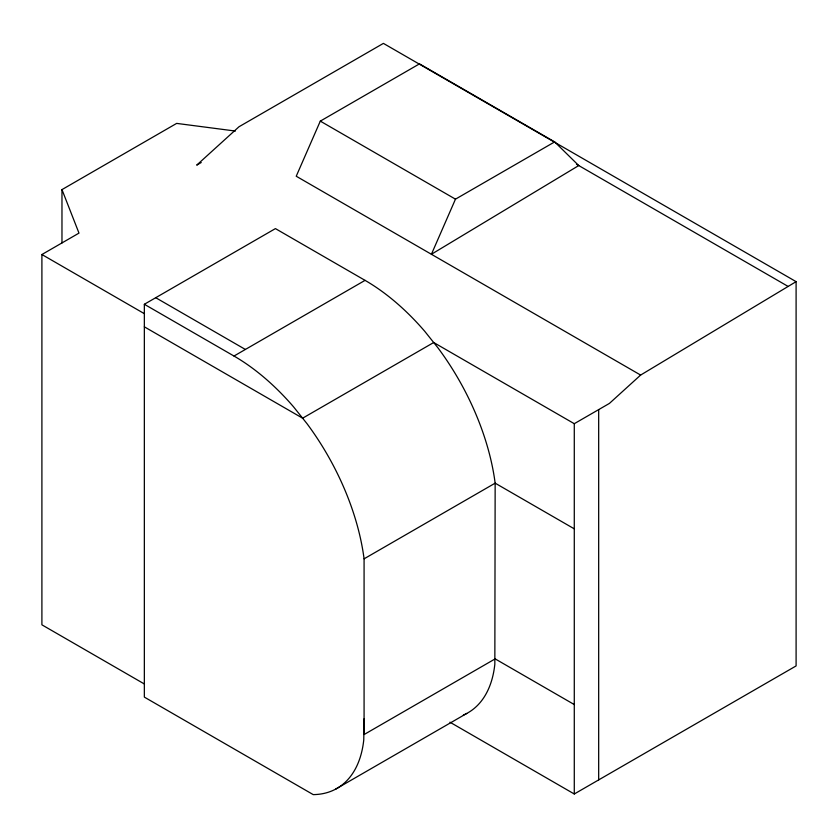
<?xml version="1.0" encoding="UTF-8"?>
<svg xmlns="http://www.w3.org/2000/svg" width="838" height="838" viewBox="0 0 838 838"><rect width="100%" height="100%" fill="white"/><g stroke="black" fill="none" stroke-linecap="round" stroke-linejoin="round"><path stroke-width="1.26" d="M554.672 141.894L455.474 199.161L431.413 254.27L578.744 165.557L554.672 141.894L419.503 63.856L320.305 121.122L296.233 176.231L640.63 375.068L796.1 281.652L796.1 665.927L574.281 793.984L449.954 722.199M640.63 375.068L609.415 403.413L574.281 423.693L433.696 342.522L302.623 418.193L144.346 326.82M61.97 242.968L61.97 189.608L176.65 123.396L235.405 131.053M144.461 684.038L41.9 624.823L41.9 254.522L78.982 233.111L61.97 189.608M201.225 162.53L196.71 165.138L238.998 126.758L383.406 43.387L796.1 281.652M364.08 718.815L363.765 739.891A132.488 76.488 60 0 1 313.223 794.613L144.346 697.111L144.346 304.278L275.419 228.606L365.054 280.363A186.424 107.631 60 0 1 424.719 331.282L438.075 348A186.424 107.631 60 0 1 495.153 483.159L494.839 664.209A132.488 76.488 60 0 1 463.351 715.076M144.346 304.278L233.991 356.035L365.054 280.363M574.281 704.559L495.153 658.878L364.08 734.549L364.08 558.831L495.153 483.159L574.281 528.841M335.671 789.124L466.745 713.452M576.492 164.248L787.971 286.345M320.305 121.122L455.474 199.161M155.732 297.71L245.366 349.456M41.9 254.522L144.461 313.737M598.678 409.604L598.678 779.906M574.281 423.693L574.281 793.984M233.991 356.035A186.424 107.631 60 0 1 293.646 406.954L307.001 423.672A186.424 107.631 60 0 1 364.08 558.831"/></g></svg>
